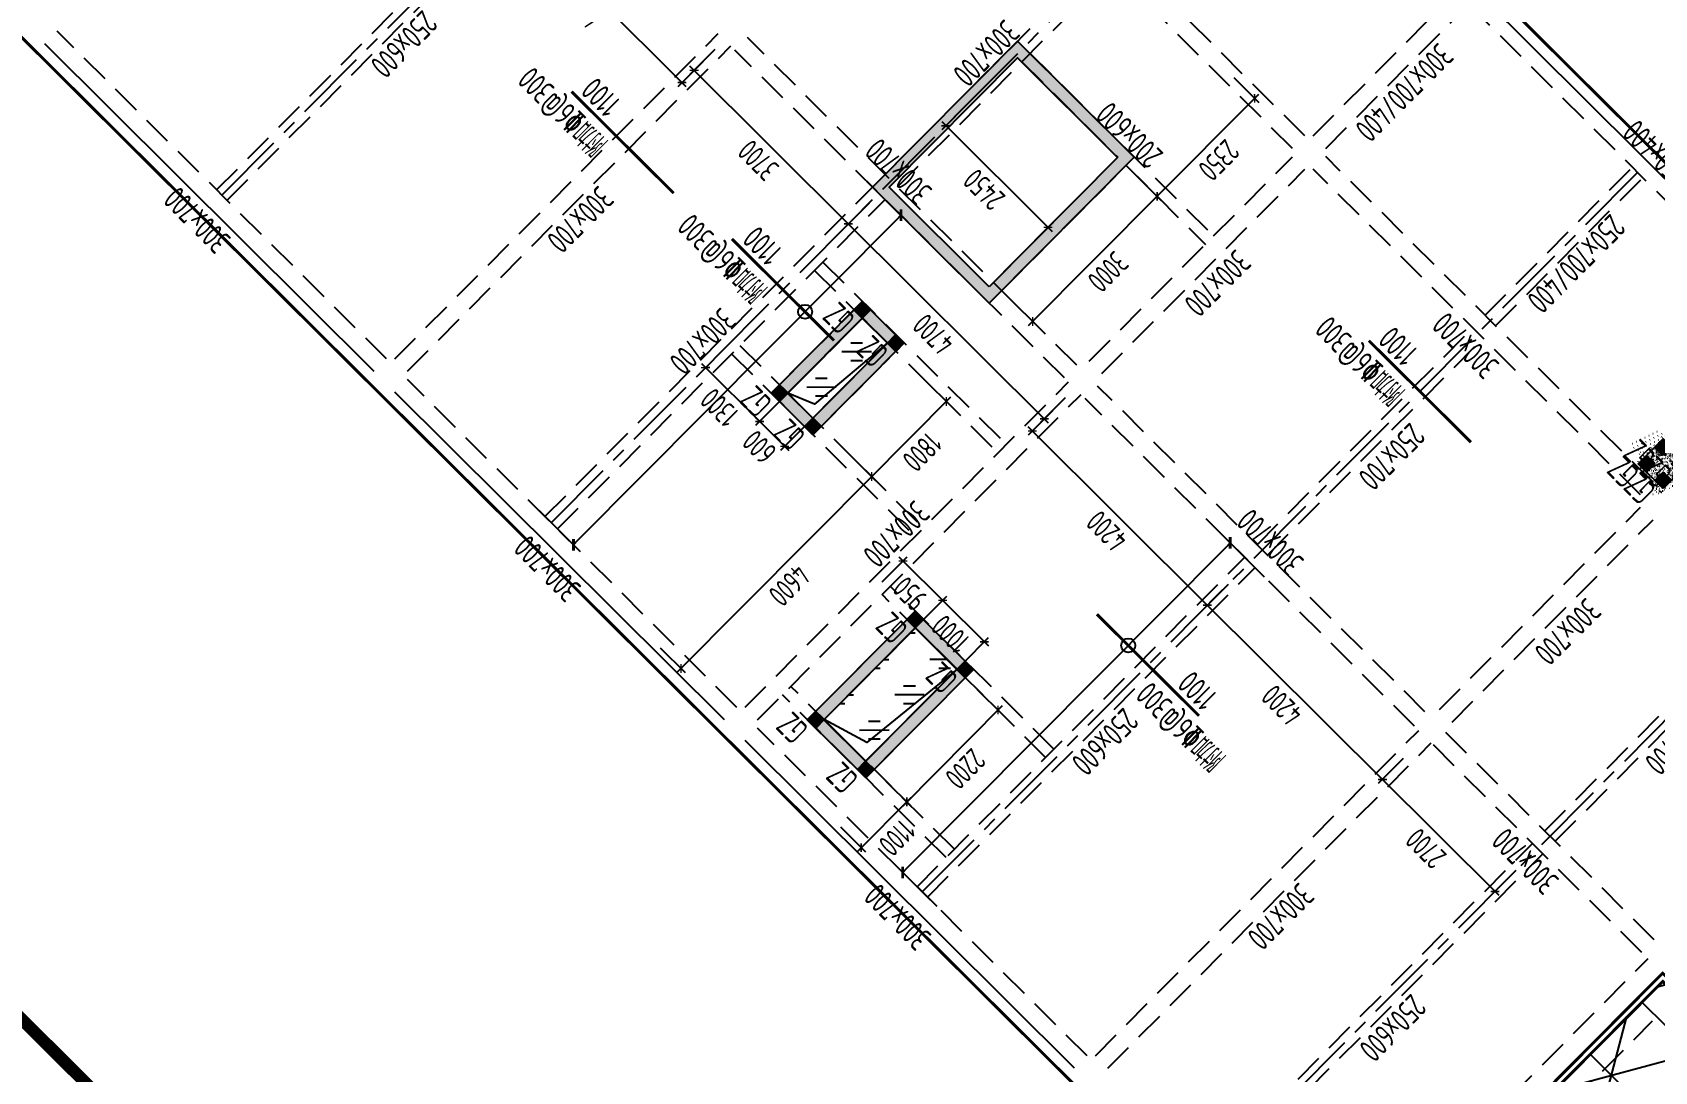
# Model space of a CAD drawing. Extents: x 517450926 to 520131079, y 3499134486 to 3500888201.
# Drawn here: x 518470698 to 518498283, y 3500296820 to 3500314484 of the extents above; entities that cross this region are included whole.
import ezdxf
from ezdxf.enums import TextEntityAlignment as Align

# ---------------------------------------------------------------- set-up
doc = ezdxf.new("R2010")
doc.units = 0
doc.header["$LTSCALE"] = 1000
doc.header["$MEASUREMENT"] = 0
doc.linetypes.add('CENTER', pattern=[2, 1.25, -0.25, 0.25, -0.25])
doc.linetypes.add('DASHED', pattern=[0.75, 0.5, -0.25])
doc.layers.get('0').update_dxf_attribs({"linetype": 'CONTINUOUS'})
doc.layers.get('Defpoints').update_dxf_attribs({"color": 2, "linetype": 'CONTINUOUS'})
for name, color, linetype in [('C-SHET-SHET', 144, 'CONTINUOUS'), ('S_AXIS', 8, 'CENTER'), ('S_AXIS_DIMS', 3, 'CONTINUOUS'), ('S_BEAM', 4, 'DASHED'), ('S_BEAM_SECD_TEXT_HORZ', 9, 'CONTINUOUS'), ('S_BEAM_TEXT_HORZ', 7, 'CONTINUOUS'), ('S_BEAM_TEXT_VERT', 41, 'CONTINUOUS'), ('S_COLU', 2, 'CONTINUOUS'), ('S_COLU_HACH', 15, 'CONTINUOUS'), ('S_COLU_TEXT', 7, 'CONTINUOUS'), ('S_DETL', 7, 'CONTINUOUS'), ('S_DETL_HACH', 254, 'CONTINUOUS'), ('S_FLOR_ENHN', 91, 'DASHED'), ('S_FLOR_TEXT', 51, 'CONTINUOUS'), ('S_HOLE', 201, 'CONTINUOUS'), ('S_PLAN_HACH', 254, 'CONTINUOUS'), ('S_PLAN_REIN', 1, 'CONTINUOUS')]:
    doc.layers.add(name, color=color, linetype=linetype)
doc.layers.add('内框', color=8, linetype='CONTINUOUS', plot=False)
doc.styles.get("Standard").update_dxf_attribs({"font": 'Tssdeng.shx', "bigfont": 'Tssdchn.shx'})
doc.styles.add('TH-STYLE3', font='tssdeng.shx', dxfattribs={"width": 0.7, "bigfont": 'tssdchn.shx'})
doc.styles.add('样式 1', font='Tssdeng.shx', dxfattribs={"width": 0.7, "bigfont": 'Tssdchn.shx'})
doc.styles.add('黑体', font='simhei.ttf')
doc.dimstyles.new('TSSD_100_100', dxfattribs={"dimtxt": 375, "dimasz": 100, "dimexe": 100, "dimexo": 0, "dimgap": 125, "dimtad": 1, "dimdec": 1, "dimdsep": 46, "dimtxsty": 'TH-STYLE3', "dimblk": 'ARCHTICK', "dimcen": -100, "dimdle": 100, "dimclrt": 7, "dimadec": 0, "dimazin": 0, "dimtfac": 1, "dimtdec": 1, "dimtix": 1, "dimtmove": 2, "dimatfit": 3, "dimldrblk": 'ARCHTICK', "dimfxl": 500, "dimfxlon": 1, "dimtolj": 1, "dimtzin": 0, "dimarcsym": 0})
doc.dimstyles.new('TSSD_100_100$0', dxfattribs={"dimtxt": 300, "dimasz": 100, "dimexe": 100, "dimexo": 250, "dimgap": 100, "dimtad": 1, "dimdec": 0, "dimzin": 0, "dimdsep": 46, "dimtxsty": 'TH-STYLE3', "dimblk": '_tsdbk', "dimcen": 0, "dimdle": 100, "dimclrt": 7, "dimadec": 1, "dimazin": 0, "dimtfac": 1, "dimtdec": 0, "dimtix": 1, "dimtmove": 2, "dimatfit": 3, "dimldrblk": '_tsdbk', "dimfxl": 1, "dimtolj": 1, "dimtzin": 0, "dimarcsym": 0})
pattern_1 = [(49.99999999999999, (-4138.909421205521, -3263.730762004852), (71.72601826007536, -6.275213498259504), [7.5, -82.5]), (355, (-4138.909421205521, -3263.730762004852), (-13.8751333613, 75.21921337000119), [6, -66]), (100.45144446, (-4132.93225312233, -3264.253695964813), (57.8508846727112, 68.94399909686294), [6.374019199999998, -70.11421119999997]), (46.18420000000002, (-4138.909421205521, -3243.730761528015), (106.7241330671573, -16.55192807930766), [11.25, -123.75]), (96.63563549, (-4130.015746593475, -3245.110092639923), (93.46619456742285, 97.41186007745506), [9.5610342, -105.171376]), (351.1841639899999, (-4138.909421205521, -3243.730761528015), (93.46619450547733, 97.41186002699904), [9, -99.0000001]), (20.99999999999998, (-4128.909420967102, -3248.730761528015), (59.69070521184618, -40.2618890665339), [7.5, -82.5]), (326.0000000000001, (-4128.909420967102, -3248.730761528015), (24.33153319215817, 72.5150045046853), [6, -66]), (71.45144473999999, (-4123.935195684433, -3252.085919380188), (84.02223767299711, 32.25311528063538), [6.374019000000001, -70.1142112]), (37.50000000000001, (-4138.909421205521, -3263.730762004852), (1.215985531729071, 33.28938538313115), [0, -65.19999999999999, 0, -67, 0, -66.25]), (7.499999999999987, (-4138.909421205521, -3263.730762004852), (26.30695374421486, 39.44117118823603), [0, -38.2, 0, -63.7, 0, -25.25]), (327.4999999999999, (-4161.209421157837, -3263.730761528015), (53.38224361724092, -2.255487173437977), [0, -25, 0, -78, 0, -103.5]), (317.5, (-4171.209421157837, -3263.730761528015), (58.31861693423862, 10.01049823323177), [0, -32.49999999999999, 0, -51.79999999999999, 0, -73.49999999999999])]

# ---------------------------------------------------------------- blocks, each defined once
blk = doc.blocks.new('THAPE_A1L2_inner')
at = {"layer": '内框', "const_width": 1.4}
blk.add_lwpolyline([(25, 584), (25, 10), (1251, 10), (1251, 584)], close=True, dxfattribs=at)
at = {"layer": '内框', "style": '黑体', "width": 0.7999999999999972}
blk.add_attdef('内框名称', (58.88620221386664, 599.2949663840001), '', height=8, dxfattribs=at)
blk = doc.blocks.new('SH_THAPE_A1L2')
at = {"const_width": 1.4}
blk.add_lwpolyline([(25, 584), (25, 10), (1251, 10), (1251, 584)], close=True, dxfattribs=at)
blk.add_attdef('作废标记', text='', height=400).set_placement((658, 330.5), align=Align.MIDDLE_CENTER)
blk = doc.blocks.new('_ArchTick')
at = {"color": 0, "const_width": 0.25}
blk.add_lwpolyline([(-0.5303300858904549, -0.5303300858895454), (0.5303300858904549, 0.5303300858895454)], dxfattribs=at)
blk = doc.blocks.new('*D191')
at = {"layer": 'Defpoints', "color": 0, "transparency": 16777216}
for p in [(518494379.7866919, 3500302512.991606), (518493656.3535163, 3500301785.57545), (518496294.2102697, 3500300609.050446)]:
    blk.add_point(p, dxfattribs=at)
at = {"layer": 'S_AXIS_DIMS', "color": 0, "lineweight": -2, "transparency": 16777216}
for p, q in [((518494008.9349771, 3500302140.098106), (518493585.837224, 3500301714.670919)), ((518495641.6816471, 3500299811.118019), (518493585.4489851, 3500301856.091743)), ((518495923.3585765, 3500300236.156967), (518495500.2608235, 3500299810.72978))]:
    blk.add_line(p, q, dxfattribs=at)
at = {"layer": 'S_AXIS_DIMS', "color": 0, "lineweight": -2, "transparency": 16777216, "xscale": 100, "yscale": 100, "zscale": 100}
for p, rotation in [((518493656.3535163, 3500301785.57545), 135.1572922653654), ((518495570.7771158, 3500299881.634312), 315.1572922653655)]:
    blk.add_blockref('_ArchTick', p, dxfattribs=dict(at, rotation=rotation))
at = {"layer": 'S_AXIS_DIMS', "color": 7, "transparency": 16777216, "insert": (518494393.2019031, 3500300612.028221), "char_height": 375, "attachment_point": 5, "rotation": 135.1572922653654, "style": 'TH-STYLE3'}
blk.add_mtext('\\A1;2700', dxfattribs=at)
blk = doc.blocks.new('*D192')
at = {"layer": 'Defpoints', "color": 0, "transparency": 16777216}
for p in [(518491401.7988582, 3500305474.673377), (518490678.3657, 3500304747.257239), (518494379.7866919, 3500302512.991606)]:
    blk.add_point(p, dxfattribs=at)
at = {"layer": 'S_AXIS_DIMS', "color": 0, "lineweight": -2, "transparency": 16777216}
for p, q in [((518491030.947161, 3500305101.779895), (518490607.8494079, 3500304676.352708)), ((518493727.2580464, 3500301715.059157), (518490607.4611688, 3500304817.773531)), ((518494008.9349761, 3500302140.098105), (518493585.8372231, 3500301714.670918))]:
    blk.add_line(p, q, dxfattribs=at)
at = {"layer": 'S_AXIS_DIMS', "color": 0, "lineweight": -2, "transparency": 16777216, "xscale": 100, "yscale": 100, "zscale": 100}
for p, rotation in [((518490678.3657, 3500304747.257239), 135.1572922653654), ((518493656.3535151, 3500301785.575449), 315.1572922653655)]:
    blk.add_blockref('_ArchTick', p, dxfattribs=dict(at, rotation=rotation))
at = {"layer": 'S_AXIS_DIMS', "color": 7, "transparency": 16777216, "insert": (518491946.9961946, 3500303044.839684), "char_height": 375, "attachment_point": 5, "rotation": 135.1572922653654, "style": 'TH-STYLE3'}
blk.add_mtext('\\A1;4200', dxfattribs=at)
blk = doc.blocks.new('*D193')
at = {"layer": 'Defpoints', "color": 0, "transparency": 16777216}
for p in [(518488423.8110785, 3500308436.3552), (518487700.3778877, 3500307708.939028), (518491401.7988582, 3500305474.673377)]:
    blk.add_point(p, dxfattribs=at)
at = {"layer": 'S_AXIS_DIMS', "color": 0, "lineweight": -2, "transparency": 16777216}
for p, q in [((518488052.9593484, 3500308063.461684), (518487629.8615954, 3500307638.034497)), ((518490749.2702324, 3500304676.740948), (518487629.4733565, 3500307779.45532)), ((518491030.9471619, 3500305101.779896), (518490607.8494089, 3500304676.352709))]:
    blk.add_line(p, q, dxfattribs=at)
at = {"layer": 'S_AXIS_DIMS', "color": 0, "lineweight": -2, "transparency": 16777216, "xscale": 100, "yscale": 100, "zscale": 100}
for p, rotation in [((518487700.3778877, 3500307708.939028), 135.1572922653654), ((518490678.3657012, 3500304747.25724), 315.1572922653655)]:
    blk.add_blockref('_ArchTick', p, dxfattribs=dict(at, rotation=rotation))
at = {"layer": 'S_AXIS_DIMS', "color": 7, "transparency": 16777216, "insert": (518488969.0083814, 3500306006.521474), "char_height": 375, "attachment_point": 5, "rotation": 135.1572922653654, "style": 'TH-STYLE3'}
blk.add_mtext('\\A1;4200', dxfattribs=at)
blk = doc.blocks.new('*D194')
at = {"layer": 'Defpoints', "color": 0, "transparency": 16777216}
for p in [(518485302.8429189, 3500311963.338534), (518484573.1314387, 3500311229.609509), (518488629.0816436, 3500308642.755915)]:
    blk.add_point(p, dxfattribs=at)
at = {"layer": 'S_AXIS_DIMS', "color": 0, "lineweight": -2, "transparency": 16777216}
for p, q in [((518484925.7128994, 3500311584.132164), (518484502.6151466, 3500311158.704977)), ((518487976.5529873, 3500307844.823455), (518484502.2269075, 3500311300.125801)), ((518488258.2299168, 3500308269.862403), (518487835.132164, 3500307844.435216))]:
    blk.add_line(p, q, dxfattribs=at)
at = {"layer": 'S_AXIS_DIMS', "color": 0, "lineweight": -2, "transparency": 16777216, "xscale": 100, "yscale": 100, "zscale": 100}
for p, rotation in [((518484573.1314387, 3500311229.609509), 135.1572922653654), ((518487905.6484561, 3500307915.339747), 315.1572922653655)]:
    blk.add_blockref('_ArchTick', p, dxfattribs=dict(at, rotation=rotation))
at = {"layer": 'S_AXIS_DIMS', "color": 7, "transparency": 16777216, "insert": (518486019.0265346, 3500309350.897968), "char_height": 375, "attachment_point": 5, "rotation": 135.1572922653654, "style": 'TH-STYLE3'}
blk.add_mtext('\\A1;4700', dxfattribs=at)
blk = doc.blocks.new('*D195')
at = {"layer": 'Defpoints', "color": 0, "transparency": 16777216}
for p in [(518482673.0960352, 3500314566.129418), (518481949.6628475, 3500313838.713251), (518485302.8429189, 3500311963.338534)]:
    blk.add_point(p, dxfattribs=at)
at = {"layer": 'S_AXIS_DIMS', "color": 0, "lineweight": -2, "transparency": 16777216}
for p, q in [((518482302.2443082, 3500314193.235907), (518481879.1465554, 3500313767.80872)), ((518484644.0359697, 3500311159.093216), (518481878.7583163, 3500313909.229543)), ((518484925.7128994, 3500311584.132164), (518484502.6151466, 3500311158.704977))]:
    blk.add_line(p, q, dxfattribs=at)
at = {"layer": 'S_AXIS_DIMS', "color": 0, "lineweight": -2, "transparency": 16777216, "xscale": 100, "yscale": 100, "zscale": 100}
for p, rotation in [((518481949.6628475, 3500313838.713251), 135.1572922653654), ((518484573.1314387, 3500311229.609509), 315.1572922653655)]:
    blk.add_blockref('_ArchTick', p, dxfattribs=dict(at, rotation=rotation))
at = {"layer": 'S_AXIS_DIMS', "color": 7, "transparency": 16777216, "insert": (518483041.0337303, 3500312312.58472), "char_height": 375, "attachment_point": 5, "rotation": 135.1572922653654, "style": 'TH-STYLE3'}
blk.add_mtext('\\A1;3700', dxfattribs=at)
blk = doc.blocks.new('*D196')
at = {"layer": 'Defpoints', "color": 0, "transparency": 16777216}
for p in [(518479489.8351326, 3500317321.412947), (518478766.4019718, 3500316593.996806), (518482467.8254702, 3500314359.728703)]:
    blk.add_point(p, dxfattribs=at)
at = {"layer": 'S_AXIS_DIMS', "color": 0, "lineweight": -2, "transparency": 16777216}
for p, q in [((518479118.9834325, 3500316948.519462), (518478695.8856797, 3500316523.092275)), ((518481815.296813, 3500313561.796243), (518478695.4974406, 3500316664.513098)), ((518482096.9737425, 3500313986.835191), (518481673.8759897, 3500313561.408004))]:
    blk.add_line(p, q, dxfattribs=at)
at = {"layer": 'S_AXIS_DIMS', "color": 0, "lineweight": -2, "transparency": 16777216, "xscale": 100, "yscale": 100, "zscale": 100}
for p, rotation in [((518478766.4019718, 3500316593.996806), 135.1572922653654), ((518481744.3922818, 3500313632.312535), 315.1572922653655)]:
    blk.add_blockref('_ArchTick', p, dxfattribs=dict(at, rotation=rotation))
at = {"layer": 'S_AXIS_DIMS', "color": 7, "transparency": 16777216, "insert": (518480035.0337138, 3500314891.578011), "char_height": 375, "attachment_point": 5, "rotation": 135.1572922653654, "style": 'TH-STYLE3'}
blk.add_mtext('\\A1;4200', dxfattribs=at)
blk = doc.blocks.new('*D313')
at = {"layer": 'Defpoints', "color": 0, "transparency": 16777216}
for p in [(518489297.3010945, 3500312221.79395), (518489824.116698, 3500311697.862935), (518487181.8120792, 3500310094.657703)]:
    blk.add_point(p, dxfattribs=at)
at = {"layer": 'S_AXIS_DIMS', "color": 0, "lineweight": -2, "transparency": 16777216}
for p, q in [((518489469.5940409, 3500312050.444395), (518489895.0212281, 3500311627.346642)), ((518487638.1113598, 3500309499.822186), (518489894.6329889, 3500311768.767466)), ((518487354.104996, 3500309923.308178), (518487779.5321832, 3500309500.210425))]:
    blk.add_line(p, q, dxfattribs=at)
at = {"layer": 'S_AXIS_DIMS', "color": 0, "lineweight": -2, "transparency": 16777216, "xscale": 100, "yscale": 100, "zscale": 100}
for p, rotation in [((518489824.1166968, 3500311697.862934), 45.15729226595141), ((518487708.6276519, 3500309570.726717), 225.1572922659514)]:
    blk.add_blockref('_ArchTick', p, dxfattribs=dict(at, rotation=rotation))
at = {"layer": 'S_AXIS_DIMS', "color": 7, "transparency": 16777216, "insert": (518488987.9488349, 3500310413.931413), "char_height": 375, "attachment_point": 5, "rotation": 225.1572922659514, "style": 'TH-STYLE3'}
blk.add_mtext('\\A1;3000', dxfattribs=at)
blk = doc.blocks.new('*D314')
at = {"layer": 'Defpoints', "color": 0, "transparency": 16777216}
for p in [(518490954.4336898, 3500313888.05016), (518491481.2492921, 3500313364.119146), (518489297.3010945, 3500312221.79395)]:
    blk.add_point(p, dxfattribs=at)
at = {"layer": 'S_AXIS_DIMS', "color": 0, "lineweight": -2, "transparency": 16777216}
for p, q in [((518491126.7266352, 3500313716.700607), (518491552.1538222, 3500313293.602854)), ((518489753.6004038, 3500311626.958405), (518491551.7655833, 3500313435.023678)), ((518489469.5940399, 3500312050.444396), (518489895.0212269, 3500311627.346643))]:
    blk.add_line(p, q, dxfattribs=at)
at = {"layer": 'S_AXIS_DIMS', "color": 0, "lineweight": -2, "transparency": 16777216, "xscale": 100, "yscale": 100, "zscale": 100}
for p, rotation in [((518491481.2492912, 3500313364.119146), 45.15729226595141), ((518489824.1166959, 3500311697.862936), 225.1572922659514)]:
    blk.add_blockref('_ArchTick', p, dxfattribs=dict(at, rotation=rotation))
at = {"layer": 'S_AXIS_DIMS', "color": 7, "transparency": 16777216, "insert": (518490874.2596538, 3500312310.627628), "char_height": 375, "attachment_point": 5, "rotation": 225.1572922659514, "style": 'TH-STYLE3'}
blk.add_mtext('\\A1;2350', dxfattribs=at)
blk = doc.blocks.new('*D329')
at = {"layer": 'Defpoints', "color": 0, "transparency": 16777216}
for p in [(518487171.5236185, 3500313842.306753), (518489155.4920323, 3500312362.826534), (518487968.820586, 3500311169.621673)]:
    blk.add_point(p, dxfattribs=at)
at = {"layer": 'S_AXIS_DIMS', "color": 0, "lineweight": -2, "transparency": 16777216}
for p, q in [((518486584.2423828, 3500313251.792144), (518486161.14463, 3500312826.364957)), ((518486160.7563908, 3500312967.785781), (518488039.7251172, 3500311099.105381)), ((518488321.4020467, 3500311524.144329), (518487898.3042939, 3500311098.717142))]:
    blk.add_line(p, q, dxfattribs=at)
at = {"layer": 'S_AXIS_DIMS', "color": 0, "lineweight": -2, "transparency": 16777216, "xscale": 100, "yscale": 100, "zscale": 100}
for p, rotation in [((518486231.6609221, 3500312897.269488), 135.1572922659514), ((518487968.820586, 3500311169.621673), 315.1572922659514)]:
    blk.add_blockref('_ArchTick', p, dxfattribs=dict(at, rotation=rotation))
at = {"layer": 'S_AXIS_DIMS', "color": 7, "transparency": 16777216, "insert": (518486879.877341, 3500311811.868921), "char_height": 375, "attachment_point": 5, "rotation": 135.1572922659514, "style": 'TH-STYLE3'}
blk.add_mtext('\\A1;2450', dxfattribs=at)
blk = doc.blocks.new('*D377')
at = {"layer": 'Defpoints', "color": 0, "transparency": 16777216}
for p in [(518485668.6510139, 3500308778.838282), (518484399.3573875, 3500307502.558006), (518484970.8792908, 3500306934.165482)]:
    blk.add_point(p, dxfattribs=at)
at = {"layer": 'S_AXIS_DIMS', "color": 0, "lineweight": -2, "transparency": 16777216}
for p, q in [((518485885.6494322, 3500308563.028041), (518486311.0766191, 3500308139.930288)), ((518486310.6883802, 3500308281.351111), (518484900.3629978, 3500306863.26095)), ((518484616.3566339, 3500307286.746943), (518485041.7838209, 3500306863.649189))]:
    blk.add_line(p, q, dxfattribs=at)
at = {"layer": 'S_AXIS_DIMS', "color": 0, "lineweight": -2, "transparency": 16777216, "xscale": 100, "yscale": 100, "zscale": 100}
for p, rotation in [((518486240.1720881, 3500308210.44658), 45.15729226595141), ((518484970.8792899, 3500306934.165482), 225.1572922659514)]:
    blk.add_blockref('_ArchTick', p, dxfattribs=dict(at, rotation=rotation))
at = {"layer": 'S_AXIS_DIMS', "color": 7, "transparency": 16777216, "insert": (518485827.1023493, 3500307351.942618), "char_height": 375, "attachment_point": 5, "rotation": 225.1572922659514, "style": 'TH-STYLE3'}
blk.add_mtext('\\A1;1800', dxfattribs=at)
blk = doc.blocks.new('*D378')
at = {"layer": 'Defpoints', "color": 0, "transparency": 16777216}
for p in [(518484399.3573875, 3500307502.558006), (518481155.6079829, 3500304240.949606), (518481727.1298869, 3500303672.55708)]:
    blk.add_point(p, dxfattribs=at)
at = {"layer": 'S_AXIS_DIMS', "color": 0, "lineweight": -2, "transparency": 16777216}
for p, q in [((518484616.3566346, 3500307286.746941), (518485041.7838216, 3500306863.649188)), ((518485041.3955829, 3500307005.070011), (518481656.6135936, 3500303601.652549)), ((518481372.6072297, 3500304025.138541), (518481798.0344167, 3500303602.040788))]:
    blk.add_line(p, q, dxfattribs=at)
at = {"layer": 'S_AXIS_DIMS', "color": 0, "lineweight": -2, "transparency": 16777216, "xscale": 100, "yscale": 100, "zscale": 100}
for p, rotation in [((518484970.8792906, 3500306934.16548), 45.15729226595141), ((518481727.1298857, 3500303672.55708), 225.1572922659514)]:
    blk.add_blockref('_ArchTick', p, dxfattribs=dict(at, rotation=rotation))
at = {"layer": 'S_AXIS_DIMS', "color": 7, "transparency": 16777216, "insert": (518483570.5812485, 3500305082.997868), "char_height": 375, "attachment_point": 5, "rotation": 225.1572922659514, "style": 'TH-STYLE3'}
blk.add_mtext('\\A1;4600', dxfattribs=at)
blk = doc.blocks.new('*D379')
at = {"layer": 'Defpoints', "color": 0, "transparency": 16777216}
for p in [(518482573.5768933, 3500309219.046825), (518483495.3118806, 3500308302.359006), (518483065.7926223, 3500307870.474959)]:
    blk.add_point(p, dxfattribs=at)
at = {"layer": 'S_AXIS_DIMS', "color": 0, "lineweight": -2, "transparency": 16777216}
for p, q in [((518482496.6391919, 3500309141.685531), (518482073.5414391, 3500308716.258344)), ((518482073.1531999, 3500308857.679167), (518483136.6971536, 3500307799.958667)), ((518483418.374083, 3500308224.997615), (518482995.2763302, 3500307799.570428))]:
    blk.add_line(p, q, dxfattribs=at)
at = {"layer": 'S_AXIS_DIMS', "color": 0, "lineweight": -2, "transparency": 16777216, "xscale": 100, "yscale": 100, "zscale": 100}
for p, rotation in [((518482144.0577312, 3500308787.162875), 135.1572922659514), ((518483065.7926223, 3500307870.474959), 315.1572922659514)]:
    blk.add_blockref('_ArchTick', p, dxfattribs=dict(at, rotation=rotation))
at = {"layer": 'S_AXIS_DIMS', "color": 7, "transparency": 16777216, "insert": (518482384.561764, 3500308107.242257), "char_height": 375, "attachment_point": 5, "rotation": 135.1572922659514, "style": 'TH-STYLE3'}
blk.add_mtext('\\A1;1300', dxfattribs=at)
blk = doc.blocks.new('*D380')
at = {"layer": 'Defpoints', "color": 0, "transparency": 16777216}
for p in [(518483495.312124, 3500308302.358332), (518483920.7622678, 3500307879.238177), (518483491.2430122, 3500307447.354133)]:
    blk.add_point(p, dxfattribs=at)
at = {"layer": 'S_AXIS_DIMS', "color": 0, "lineweight": -2, "transparency": 16777216}
for p, q in [((518483418.3745439, 3500308224.997159), (518482995.2767911, 3500307799.569972)), ((518483065.7930832, 3500307870.474503), (518482994.888552, 3500307940.990795)), ((518483065.7930832, 3500307870.474503), (518483491.2430122, 3500307447.354133)), ((518483843.8244729, 3500307801.876789), (518483420.7267201, 3500307376.449601)), ((518483491.2430122, 3500307447.354133), (518483562.1475434, 3500307376.837841))]:
    blk.add_line(p, q, dxfattribs=at)
at = {"layer": 'S_AXIS_DIMS', "color": 0, "lineweight": -2, "transparency": 16777216, "xscale": 100, "yscale": 100, "zscale": 100}
for p, rotation in [((518483065.7930832, 3500307870.474503), 315.1572922659514), ((518483491.2430122, 3500307447.354133), 135.1572922659514)]:
    blk.add_blockref('_ArchTick', p, dxfattribs=dict(at, rotation=rotation))
at = {"layer": 'S_AXIS_DIMS', "color": 7, "transparency": 16777216, "insert": (518483058.154635, 3500307437.337658), "char_height": 375, "attachment_point": 5, "rotation": 135.1572922659514, "style": 'TH-STYLE3'}
blk.add_mtext('\\A1;600', dxfattribs=at)
blk = doc.blocks.new('*D381')
at = {"layer": 'Defpoints', "color": 0, "transparency": 16777216}
for p in [(518485039.024157, 3500305032.942722), (518486177.0240834, 3500304830.001688), (518485853.6497912, 3500304504.847006)]:
    blk.add_point(p, dxfattribs=at)
at = {"layer": 'S_AXIS_DIMS', "color": 0, "lineweight": -2, "transparency": 16777216}
for p, q in [((518485150.8495731, 3500305145.383811), (518485573.9473259, 3500305570.810998)), ((518485432.5265026, 3500305570.422759), (518486247.9286144, 3500304759.485396)), ((518485853.6497912, 3500304504.847006), (518486247.5403755, 3500304900.906219))]:
    blk.add_line(p, q, dxfattribs=at)
at = {"layer": 'S_AXIS_DIMS', "color": 0, "lineweight": -2, "transparency": 16777216, "xscale": 100, "yscale": 100, "zscale": 100}
for p, rotation in [((518485503.4310338, 3500305499.906467), 135.1572922659514), ((518486177.0240834, 3500304830.001688), 315.1572922659514)]:
    blk.add_blockref('_ArchTick', p, dxfattribs=dict(at, rotation=rotation))
at = {"layer": 'S_AXIS_DIMS', "color": 7, "transparency": 16777216, "insert": (518485619.8641455, 3500304943.377418), "char_height": 375, "attachment_point": 5, "rotation": 135.1572922659514, "style": 'TH-STYLE3'}
blk.add_mtext('\\A1;950', dxfattribs=at)
blk = doc.blocks.new('*D382')
at = {"layer": 'Defpoints', "color": 0, "transparency": 16777216}
for p in [(518485712.6172066, 3500304363.037942), (518486886.0693922, 3500304124.838762), (518486421.6625204, 3500303657.875022)]:
    blk.add_point(p, dxfattribs=at)
at = {"layer": 'S_AXIS_DIMS', "color": 0, "lineweight": -2, "transparency": 16777216}
for p, q in [((518485824.4426193, 3500304475.479028), (518486247.5403724, 3500304900.906215)), ((518486106.119549, 3500304900.517976), (518486956.9739234, 3500304054.32247)), ((518486533.4879315, 3500303770.316107), (518486956.5856845, 3500304195.743294))]:
    blk.add_line(p, q, dxfattribs=at)
at = {"layer": 'S_AXIS_DIMS', "color": 0, "lineweight": -2, "transparency": 16777216, "xscale": 100, "yscale": 100, "zscale": 100}
for p, rotation in [((518486177.02408, 3500304830.001684), 135.1572922659514), ((518486886.0693922, 3500304124.838762), 315.1572922659514)]:
    blk.add_blockref('_ArchTick', p, dxfattribs=dict(at, rotation=rotation))
at = {"layer": 'S_AXIS_DIMS', "color": 7, "transparency": 16777216, "insert": (518486311.1833234, 3500304255.843563), "char_height": 375, "attachment_point": 5, "rotation": 135.1572922659514, "style": 'TH-STYLE3'}
blk.add_mtext('\\A1;1000', dxfattribs=at)
blk = doc.blocks.new('*D383')
at = {"layer": 'Defpoints', "color": 0, "transparency": 16777216}
for p in [(518486563.4715774, 3500303516.842432), (518485012.1131516, 3500301956.942749), (518485567.3363717, 3500301404.759664)]:
    blk.add_point(p, dxfattribs=at)
at = {"layer": 'S_AXIS_DIMS', "color": 0, "lineweight": -2, "transparency": 16777216}
for p, q in [((518486764.1721396, 3500303317.240808), (518487189.5993268, 3500302894.143055)), ((518487189.2110879, 3500303035.563879), (518485496.8200784, 3500301333.855132)), ((518485212.8137145, 3500301757.341125), (518485638.2409017, 3500301334.243371))]:
    blk.add_line(p, q, dxfattribs=at)
at = {"layer": 'S_AXIS_DIMS', "color": 0, "lineweight": -2, "transparency": 16777216, "xscale": 100, "yscale": 100, "zscale": 100}
for p, rotation in [((518487118.6947956, 3500302964.659348), 45.15729226595141), ((518485567.3363705, 3500301404.759664), 225.1572922659514)]:
    blk.add_blockref('_ArchTick', p, dxfattribs=dict(at, rotation=rotation))
at = {"layer": 'S_AXIS_DIMS', "color": 7, "transparency": 16777216, "insert": (518486564.5922434, 3500301964.346092), "char_height": 375, "attachment_point": 5, "rotation": 225.1572922659514, "style": 'TH-STYLE3'}
blk.add_mtext('\\A1;2200', dxfattribs=at)
blk = doc.blocks.new('*D384')
at = {"layer": 'Defpoints', "color": 0, "transparency": 16777216}
for p in [(518485012.1131516, 3500301956.942749), (518484236.4338686, 3500301176.992838), (518484791.6570897, 3500300624.809751)]:
    blk.add_point(p, dxfattribs=at)
at = {"layer": 'S_AXIS_DIMS', "color": 0, "lineweight": -2, "transparency": 16777216}
for p, q in [((518485212.8137152, 3500301757.341124), (518485638.2409022, 3500301334.243371)), ((518485637.852663, 3500301475.664194), (518484721.1407964, 3500300553.90522)), ((518484437.134433, 3500300977.391212), (518484862.56162, 3500300554.293459))]:
    blk.add_line(p, q, dxfattribs=at)
at = {"layer": 'S_AXIS_DIMS', "color": 0, "lineweight": -2, "transparency": 16777216, "xscale": 100, "yscale": 100, "zscale": 100}
for p, rotation in [((518485567.3363709, 3500301404.759663), 45.15729226595141), ((518484791.6570888, 3500300624.809752), 225.1572922659514)]:
    blk.add_blockref('_ArchTick', p, dxfattribs=dict(at, rotation=rotation))
at = {"layer": 'S_AXIS_DIMS', "color": 7, "transparency": 16777216, "insert": (518485401.0733902, 3500300794.421294), "char_height": 375, "attachment_point": 5, "rotation": 225.1572922659514, "style": 'TH-STYLE3'}
blk.add_mtext('\\A1;1100', dxfattribs=at)
blk = doc.blocks.new('_tsdbk')
blk.add_line((-1, 0), (0, 0))
at = {"const_width": 0.5}
blk.add_lwpolyline([(-0.7000000000000001, -0.7000000000000001), (0.7000000000000001, 0.7000000000000001)], dxfattribs=at)
blk = doc.blocks.new('*D391')
at = {"layer": 'Defpoints', "color": 0, "transparency": 16777216}
for p in [(518484706.3523023, 3500312133.458904), (518485468.3198071, 3500311375.663737), (518479135.565953, 3500306532.000417)]:
    blk.add_point(p, dxfattribs=at)
at = {"layer": 'S_FLOR_TEXT', "color": 0, "lineweight": -2, "transparency": 16777216}
for p, q in [((518484883.6136501, 3500311957.168194), (518485539.2243462, 3500311305.147453)), ((518479968.0497422, 3500305845.109788), (518485397.8035228, 3500311304.759198)), ((518479312.8273008, 3500306355.709707), (518479968.4379971, 3500305703.688965))]:
    blk.add_line(p, q, dxfattribs=at)
at = {"layer": 'S_FLOR_TEXT', "color": 0, "lineweight": -2, "transparency": 16777216, "xscale": 100, "yscale": 100, "zscale": 100}
for p, rotation in [((518485468.3198071, 3500311375.663737), 45.15729870819814), ((518479897.533458, 3500305774.205249), 225.1572987081981)]:
    blk.add_blockref('_tsdbk', p, dxfattribs=dict(at, rotation=rotation))
blk = doc.blocks.new('*D393')
at = {"layer": 'Defpoints', "color": 0, "transparency": 16777216}
for p in [(518491067.6832778, 3500305806.959673), (518491829.6506786, 3500305049.164268), (518486258.8630693, 3500299447.707034)]:
    blk.add_point(p, dxfattribs=at)
at = {"layer": 'S_FLOR_TEXT', "color": 0, "lineweight": -2, "transparency": 16777216}
for p, q in [((518485567.4119687, 3500300276.406963), (518490997.1669776, 3500305736.05515)), ((518491652.3893707, 3500305225.455018), (518490996.7787545, 3500305877.475973)), ((518486081.6017613, 3500299623.997785), (518485425.9911451, 3500300276.01874))]:
    blk.add_line(p, q, dxfattribs=at)
at = {"layer": 'S_FLOR_TEXT', "color": 0, "lineweight": -2, "transparency": 16777216, "xscale": 100, "yscale": 100, "zscale": 100}
for p, rotation in [((518491067.6832778, 3500305806.959673), 45.15728581109135), ((518485496.8956685, 3500300205.502439), 225.1572858110914)]:
    blk.add_blockref('_tsdbk', p, dxfattribs=dict(at, rotation=rotation))
blk = doc.blocks.new('A$C04C438BD')
at = {"layer": 'S_COLU_HACH'}
blk.add_hatch(color=256, dxfattribs=at).paths.add_polyline_path([(0, 200), (200, 200), (200, 0), (0, 0)])
at = {"layer": 'S_COLU'}
blk.add_lwpolyline([(0, 200), (200, 200), (200, 0), (0, 0)], close=True, dxfattribs=at)
at = {"layer": 'S_COLU_TEXT', "style": 'TH-STYLE3', "width": 0.65}
blk.add_text('GZ', height=420, dxfattribs=at).set_placement((70, 270))
blk = doc.blocks.new('A$C764F1892')
at = {"layer": 'S_DETL_HACH'}
h = blk.add_hatch(dxfattribs=at)
h.set_pattern_fill('AR-CONC', color=256, scale=10)
h.set_pattern_definition(pattern_1)
h.paths.add_polyline_path([(74850.49998688698, 53254.12088823318), (74850.49998688698, 55854.12088871002), (73450.4999871254, 55854.1208896637), (73450.49998736382, 53254.12088823318)])
h.paths.add_polyline_path([(74650.49998688698, 53454.12088823318), (73650.49998760223, 53454.12088871002), (73650.49998688698, 55654.12088918686), (74650.49998641014, 55654.12088918686)], flags=16)
h = blk.add_hatch(dxfattribs=at)
h.set_pattern_fill('AR-CONC', color=256, scale=10)
h.set_pattern_definition(pattern_1)
h.paths.add_polyline_path([(79201.93270683289, 50154.12103176117), (79201.93270659447, 52354.12103223801), (78200.49998450279, 52354.12103128433), (78200.49998521805, 50154.12103176117)])
h.paths.add_polyline_path([(79001.93270683289, 50354.12103176117), (78400.49998474121, 50354.12103176117), (78400.49998450279, 52154.12103128433), (79001.93270730972, 52154.12103128433)], flags=16)
h = blk.add_hatch(dxfattribs=at)
h.set_pattern_fill('AR-CONC', color=256, scale=10)
h.set_pattern_definition(pattern_1)
h.paths.add_polyline_path([(80450.49998450279, 45154.12103319168), (80450.49998426437, 48654.12103366852), (77650.49998474121, 48654.12103414536), (77650.49998497963, 45154.12103319168)])
h.paths.add_polyline_path([(80250.49998450279, 45354.12103319168), (77850.49998474121, 45354.12103366852), (77850.49998521805, 48454.12103414536), (80250.49998521805, 48454.12103319168)], flags=16)
h = blk.add_hatch(dxfattribs=at)
h.set_pattern_fill('AR-CONC', color=256, scale=10)
h.set_pattern_definition(pattern_1)
h.paths.add_polyline_path([(67900.49998879433, 42204.12100934982), (67900.49998807907, 42804.12100934982), (67300.49998736382, 42804.12100934982), (67300.49998760223, 42204.12100982666)])
h.paths.add_polyline_path([(67700.49998879433, 42404.12100934982), (67500.49998760223, 42404.12100982666), (67500.49998736382, 42604.12100934982), (67700.49998879433, 42604.12100934982)], flags=16)
at = {"layer": 'S_DETL'}
for points in [[(73450.4999871254, 55854.1208896637), (74850.49998688698, 55854.12088871002), (74850.49998688698, 53254.12088823318), (73450.49998736382, 53254.12088823318)], [(73650.49998688698, 55654.12088918686), (74650.49998641014, 55654.12088918686), (74650.49998688698, 53454.12088823318), (73650.49998760223, 53454.12088871002)], [(78200.49998450279, 52354.12103128433), (79201.93270659447, 52354.12103223801), (79201.93270683289, 50154.12103176117), (78200.49998521805, 50154.12103176117)], [(78400.49998450279, 52154.12103128433), (79001.93270730972, 52154.12103128433), (79001.93270683289, 50354.12103176117), (78400.49998474121, 50354.12103176117)], [(77650.49998474121, 48654.12103414536), (80450.49998426437, 48654.12103366852), (80450.49998450279, 45154.12103319168), (77650.49998497963, 45154.12103319168)], [(77850.49998521805, 48454.12103414536), (80250.49998521805, 48454.12103319168), (80250.49998450279, 45354.12103319168), (77850.49998474121, 45354.12103366852)], [(67300.49998736382, 42804.12100934982), (67900.49998807907, 42804.12100934982), (67900.49998879433, 42204.12100934982), (67300.49998760223, 42204.12100982666)]]:
    blk.add_lwpolyline(points, close=True, dxfattribs=at)
at = {"layer": 'S_COLU'}
for p in [(73450.4999871254, 55654.12088918686), (74650.49999809265, 55653.44274330139), (73450.49998736382, 53254.12088823318), (74650.49999833107, 53253.44274282455), (78200.49998402596, 52154.12103128433), (79001.93271803856, 52153.44288635254), (78200.49998450279, 50154.12103128433), (79001.93271827698, 50153.44288682938), (67300.49998736382, 42604.12100934982), (67700.49999952316, 42603.44286394119), (67300.49998760223, 42204.79915475845), (67700.49999976158, 42204.12100934982)]:
    blk.add_blockref('A$C04C438BD', p, dxfattribs=at)

msp = doc.modelspace()

# ---------------------------------------------------------------- hatches: boundary and pattern name
at = {"layer": 'S_PLAN_HACH', "transparency": 33554559}
h = msp.add_hatch(dxfattribs=at)
h.set_pattern_fill('GOST_GLASS', color=256, scale=100)
h.set_pattern_definition([(180.1572922659514, (518559742.1446216, 3500171257.472262), (-601.6448977409144, 598.3505803643253), [500, -700]), (180.1572922659514, (518559591.7334215, 3500171407.059883), (-601.6448977409144, 598.3505803643253), [200, -1000]), (180.1572922659514, (518559592.5570007, 3500171107.061062), (-601.6448977409144, 598.3505803643253), [200, -1000])])
h.paths.add_polyline_path([(518483970.4086136, 3500307929.158981), (518483544.9585012, 3500308352.279168), (518484814.2510705, 3500309628.560221), (518485239.7011829, 3500309205.440034)])
h = msp.add_hatch(dxfattribs=at)
h.set_pattern_fill('GOST_GLASS', color=256, scale=100)
h.set_pattern_definition([(180.1572922659514, (518560641.0474333, 3500165427.275842), (-601.6448977409144, 598.3505803643253), [500, -700]), (180.1572922659514, (518560490.6362332, 3500165576.863463), (-601.6448977409144, 598.3505803643253), [200, -1000]), (180.1572922659514, (518560491.4598124, 3500165276.864642), (-601.6448977409144, 598.3505803643253), [200, -1000])])
h.paths.add_polyline_path([(518484870.3040891, 3500302097.975334), (518484161.2587765, 3500302803.138254), (518485712.617204, 3500304363.03794), (518486421.6625165, 3500303657.87502)])
h = msp.add_hatch(dxfattribs=at)
h.set_pattern_fill('NET3', color=256, scale=10000)
h.set_pattern_definition([(135.1572922659513, (518275663.3812712, 3500508607.999964), (-881.4536518802511, -886.3066397060157), []), (195.1572922659514, (518275663.3812712, 3500508607.999964), (326.8372395881056, -1206.51457463987), []), (255.1572922659514, (518275663.3812712, 3500508607.999964), (1208.290891468357, -320.2079349338547), [])])
h.paths.add_polyline_path([(518516112.6146809, 3500265103.274226), (518490587.0503843, 3500290489.072839), (518498414.3589899, 3500298359.475978), (518523939.9232866, 3500272973.677364)], flags=17)

# ---------------------------------------------------------------- linework, layer by layer
at = {"layer": 'S_AXIS'}
for p, q in [((518473919.0481562, 3500311719.955076), (518486083.1084579, 3500323950.98661)), ((518479520.5057986, 3500306149.168313), (518491860.8595045, 3500318557.458517)), ((518485831.0094105, 3500299873.217935), (518497995.0722079, 3500312104.247029)), ((518490723.4220535, 3500295007.593813), (518502887.4823638, 3500307238.625352))]:
    msp.add_line(p, q, dxfattribs=at)
at = {"layer": 'S_BEAM', "linetype": 'Continuous'}
for p, q in [((518453324.2444727, 3500356883.065629), (518506821.7132415, 3500303678.523201)), ((518476508.228254, 3500308721.847946), (518470906.770294, 3500314292.63503)), ((518482464.2088767, 3500302798.479402), (518476862.7509179, 3500308369.266485)), ((518488420.1895103, 3500296875.110838), (518482818.731532, 3500302445.897941)), ((518492921.0742009, 3500292963.009505), (518498421.3449848, 3500298493.562937)), ((518493450.3337767, 3500293353.37183), (518497998.635464, 3500297926.714919))]:
    msp.add_line(p, q, dxfattribs=at)
at = {"layer": 'S_BEAM'}
for p, q in [((518492336.4947161, 3500312725.108713), (518486735.0317376, 3500318295.900776)), ((518492124.9458397, 3500312512.39512), (518486523.4828608, 3500318083.187182)), ((518473830.4174919, 3500311808.100442), (518479401.2044743, 3500317409.558306)), ((518474007.6788201, 3500311631.809711), (518479578.4658024, 3500317233.267575)), ((518485196.4847478, 3500312069.11434), (518488863.3327003, 3500315756.149235)), ((518485409.1983341, 3500311857.565456), (518489076.0462872, 3500315544.600351)), ((518492477.9136652, 3500312725.495067), (518494910.7275979, 3500315171.703256)), ((518492690.6272587, 3500312513.94619), (518495123.4411916, 3500314960.154379)), ((518495123.4411915, 3500314960.154378), (518500866.7032212, 3500309248.339683)), ((518476719.7771305, 3500308934.561539), (518471118.3191707, 3500314505.348624)), ((518476861.1979763, 3500308934.949763), (518482361.4686905, 3500314465.503124)), ((518477073.9115695, 3500308723.400886), (518482574.1822841, 3500314253.954248)), ((518488458.098594, 3500308825.359492), (518482856.6356438, 3500314396.151538)), ((518488246.5497175, 3500308612.645898), (518482645.0867674, 3500314183.437944)), ((518487524.6881728, 3500313984.701611), (518489155.4920613, 3500312362.826562)), ((518487665.7207862, 3500314126.510645), (518490785.5225837, 3500311023.790122)), ((518487040.003004, 3500310235.690275), (518489155.4920617, 3500312362.826562)), ((518488670.0309235, 3500308896.657391), (518492125.3323561, 3500312370.972564)), ((518498257.0180804, 3500306837.003286), (518492691.0173719, 3500312372.527253)), ((518487181.8120663, 3500310094.657691), (518489297.3010948, 3500312221.793949)), ((518488882.7442129, 3500308685.108209), (518492338.0456455, 3500312159.423382)), ((518489297.3010949, 3500312221.793949), (518490644.4897956, 3500310881.981263)), ((518498045.4692034, 3500306624.289692), (518492479.4684952, 3500312159.813659)), ((518495403.1126853, 3500309675.282069), (518497906.4415606, 3500312192.392413)), ((518479414.1477378, 3500306254.944047), (518484984.9358594, 3500311856.400734)), ((518495580.3740141, 3500309498.991338), (518498083.7028528, 3500312016.101646)), ((518479626.8612884, 3500306043.395128), (518485197.6494454, 3500311644.851851)), ((518483998.8724321, 3500310439.475273), (518487118.6747357, 3500307336.751956)), ((518484139.9050462, 3500310581.284307), (518487259.70732, 3500307478.561018)), ((518483403.1491653, 3500308493.312397), (518484672.4427919, 3500309769.592673)), ((518483544.9582256, 3500308352.279811), (518484814.2518522, 3500309628.560087)), ((518491524.7158107, 3500305775.53362), (518495191.5637658, 3500309462.568517)), ((518491701.9771388, 3500305599.242888), (518495368.8250943, 3500309286.277787)), ((518482588.5467544, 3500309021.385404), (518485708.3493522, 3500305918.661794)), ((518482729.5793684, 3500309163.194438), (518485849.3819365, 3500306060.470857)), ((518483970.4086137, 3500307929.158982), (518485239.7022403, 3500309205.439259)), ((518484112.2180448, 3500307788.125114), (518485381.5116714, 3500309064.40539)), ((518482675.7577532, 3500303011.192995), (518477074.2997949, 3500308581.980079)), ((518482817.1785164, 3500303011.581302), (518488317.4543762, 3500308542.129733)), ((518494378.6219539, 3500302937.254056), (518488812.6212495, 3500308472.778031)), ((518483029.8971531, 3500302800.027409), (518488530.1677815, 3500308330.580667)), ((518494202.5253422, 3500302689.282317), (518488601.072373, 3500308260.064437)), ((518494626.0113555, 3500302973.288701), (518498046.0515632, 3500306412.158463)), ((518494838.7249479, 3500302761.739823), (518498258.7651556, 3500306200.609585)), ((518485742.3787643, 3500299961.363318), (518491313.1668761, 3500305562.820053)), ((518485919.6400923, 3500299785.072587), (518491490.4282045, 3500305386.529322)), ((518487928.3842697, 3500302159.403346), (518485145.3859223, 3500304927.163342)), ((518488069.4168542, 3500302301.212409), (518485286.4185067, 3500305068.972405)), ((518496417.1272647, 3500300909.910651), (518500083.9744766, 3500304596.946292)), ((518484019.4497148, 3500302944.17084), (518485570.808141, 3500304504.070524)), ((518484161.2587768, 3500302803.138256), (518485712.617203, 3500304363.03794)), ((518496594.3885924, 3500300733.619921), (518500261.2358047, 3500304420.655561)), ((518484870.3040898, 3500302097.975334), (518486421.6625159, 3500303657.875018)), ((518485012.1131518, 3500301956.942749), (518486563.4715779, 3500303516.842433)), ((518486235.9932574, 3500300457.694597), (518483452.9949099, 3500303225.454594)), ((518486377.0258419, 3500300599.50366), (518483594.0274944, 3500303367.263657)), ((518488631.738387, 3500297087.824431), (518483030.2804087, 3500302658.611534)), ((518488773.1591207, 3500297088.212588), (518494273.4299114, 3500302618.766027)), ((518488985.8727143, 3500296876.663712), (518494486.143505, 3500302407.217151)), ((518498278.3736836, 3500299058.855482), (518494733.1446093, 3500302584.672596)), ((518498066.824807, 3500298846.141889), (518494521.5957327, 3500302371.959002)), ((518490634.7913895, 3500295095.739178), (518496205.5783706, 3500300697.19704)), ((518490812.0527175, 3500294919.448448), (518496382.8396978, 3500300520.90631)), ((518492672.9083419, 3500293209.816528), (518498173.1791259, 3500298740.36996)), ((518493698.4996353, 3500293106.564806), (518498246.8013226, 3500297679.907896))]:
    msp.add_line(p, q, dxfattribs=at)
at = {"layer": 'S_FLOR_ENHN', "linetype": 'ByBlock', "const_width": 50}
msp.add_lwpolyline([(518492497.9764431, 3500292537.58231), (518460910.0078029, 3500323952.590466), (518466833.3945519, 3500329908.552974), (518445632.9214733, 3500350992.942387), (518452543.5181605, 3500357941.586497), (518506962.7458335, 3500303820.332272), (518500052.1492018, 3500296871.68821), (518498421.3499807, 3500298493.55797)], close=True, dxfattribs=at)
at = {"layer": 'S_FLOR_TEXT', "linetype": 'CENTER', "const_width": 50}
msp.add_lwpolyline([(518516120.0560037, 3500265095.873987), (518490594.4247924, 3500290481.739149), (518498421.7332171, 3500298352.142106), (518523947.3644284, 3500272966.276943)], close=True, dxfattribs=at)
at = {"layer": 'S_FLOR_TEXT'}
for centre in [(518483837.0446043, 3500309735.405138), (518489333.3294579, 3500304063.056912)]:
    msp.add_circle(centre, 119.9999551789678, dxfattribs=at)
at = {"layer": 'S_HOLE'}
for points in [[(518485239.7008119, 3500309205.439661), (518483998.8679108, 3500308162.489765), (518483544.9585012, 3500308352.279168)], [(518486421.6625126, 3500303657.875016), (518484889.9621614, 3500302411.006981), (518484161.2587759, 3500302803.138255)]]:
    msp.add_lwpolyline(points, dxfattribs=at)
at = {"layer": 'S_PLAN_HACH', "transparency": 33554559}
for points in [[(518483970.4086136, 3500307929.158981), (518483544.9585012, 3500308352.279168), (518484814.2510705, 3500309628.560221), (518485239.7011829, 3500309205.440034)], [(518484870.3040891, 3500302097.975334), (518484161.2587765, 3500302803.138254), (518485712.617204, 3500304363.03794), (518486421.6625165, 3500303657.87502)]]:
    msp.add_lwpolyline(points, close=True, dxfattribs=at)
at = {"layer": 'S_PLAN_REIN', "const_width": 50}
for points in [[(518479864.8903425, 3500313479.65101), (518481602.0525162, 3500311752.000698)], [(518482591.4362172, 3500310974.19277), (518484328.5983909, 3500309246.542459)], [(518493424.1376652, 3500309245.33632), (518495161.2998389, 3500307517.686009)], [(518488798.8620759, 3500304594.597398), (518490536.0242496, 3500302866.947087)]]:
    msp.add_lwpolyline(points, dxfattribs=at)

# ---------------------------------------------------------------- block references
at = {"layer": 'C-SHET-SHET', "xscale": 150, "yscale": 150, "zscale": 150, "rotation": 135.1572922948761}
msp.add_blockref('SH_THAPE_A1L2', (518609792.2772212, 3500282741.22791), dxfattribs=at)
at = {"layer": 'S_DETL', "rotation": 135.1572922454761}
msp.add_blockref('A$C764F1892', (518576333.8077895, 3500289621.09769), dxfattribs=at)
at = {"layer": '内框', "xscale": 149.9999999999999, "yscale": 149.9999999999999, "zscale": 149.9999999999999, "rotation": 135.1572922948763}
msp.add_blockref('THAPE_A1L2_inner', (518609792.2772154, 3500282741.227907), dxfattribs=at)

# ---------------------------------------------------------------- texts
at = {"layer": 'S_BEAM_SECD_TEXT_HORZ', "linetype": 'Continuous', "width": 0.7}
for s, rotation, style, p in [('250x600', 225.1572978134186, '样式 1', (518476875.7999918, 3500314420.775644)), ('300x700', 225.1572978134186, '样式 1', (518486777.3333547, 3500314269.596536)), ('200x600', 135.1572881541092, 'TH-STYLE3', (518489492.6131451, 3500312878.386232)), ('250x400', 135.1572881541092, 'TH-STYLE3', (518498456.6582803, 3500312568.374382)), ('250x700/400', 225.1572978134186, '样式 1', (518496812.0407426, 3500310690.007455)), ('300x700', 225.1572978134186, '样式 1', (518481953.7616026, 3500309370.618548)), ('250x700', 225.1572978134186, '样式 1', (518493673.7468783, 3500307410.942467)), ('250x600', 225.1572978134186, '样式 1', (518488798.0084123, 3500302563.849448)), ('250x700', 225.1572978134186, '样式 1', (518498543.9490306, 3500302567.40724)), ('250x600', 225.1572978134186, '样式 1', (518493690.4194871, 3500297698.224883))]:
    msp.add_text(s, height=400, rotation=rotation, dxfattribs=dict(at, style=style)).set_placement(p, align=Align.CENTER)
at = {"layer": 'S_BEAM_TEXT_HORZ', "linetype": 'Continuous', "style": 'TH-STYLE3', "width": 0.7}
for p in [(518485563.9642938, 3500312261.353009), (518473636.9792409, 3500311436.333235), (518495209.6736863, 3500309303.515618), (518491886.7867015, 3500305962.333943), (518479592.9597821, 3500305512.964607), (518496223.6902364, 3500300538.142192), (518485548.9404056, 3500299589.596053)]:
    msp.add_text('300x700', height=400, rotation=135.1572881541092, dxfattribs=at).set_placement(p, align=Align.CENTER)
at = {"layer": 'S_BEAM_TEXT_VERT', "linetype": 'Continuous', "style": '样式 1', "width": 0.7}
for s, p in [('300x700/400', (518493884.8879755, 3500313601.132516)), ('300x700', (518479871.519173, 3500311441.460049)), ('300x700', (518490709.0008534, 3500310359.45504)), ('300x700', (518485246.4065355, 3500306096.002498)), ('300x700', (518496664.9758829, 3500304436.092103)), ('300x700', (518491783.4776602, 3500299594.725216))]:
    msp.add_text(s, height=400, rotation=225.1572978134186, dxfattribs=at).set_placement(p, align=Align.CENTER)
at = {"layer": 'S_FLOR_TEXT', "style": 'TH-STYLE3', "width": 0.7}
for s, p in [('附加%%1326@300', (518480506.1950204, 3500312630.612951)), ('1100', (518480730.8474516, 3500313300.475768)), ('附加%%1326@300', (518483221.4113157, 3500310136.422257)), ('1100', (518483478.1804633, 3500310774.344209)), ('附加%%1326@300', (518494065.4423426, 3500308396.298261)), ('1100', (518494290.0947743, 3500309066.161078)), ('1100', (518490875.4853618, 3500303211.384831)), ('附加%%1326@300', (518491017.9056673, 3500302176.459138))]:
    msp.add_text(s, height=400, rotation=135.1572881541092, dxfattribs=at).set_placement(p)

# ---------------------------------------------------------------- dimensions: what is measured, and where the dimension line sits
at = {"layer": 'S_AXIS_DIMS'}
for base, p1, p2, angle, picture, middle in [((518478766.4019718, 3500316593.996806), (518482467.82547, 3500314359.728703), (518479489.8351324, 3500317321.412947), 135.1572922653654, '*D196', (518480035.0337138, 3500314891.578011)), ((518481949.6628475, 3500313838.713251), (518485302.8429187, 3500311963.338535), (518482673.0960349, 3500314566.129418), 135.1572922653648, '*D195', (518483041.0337303, 3500312312.58472)), ((518487968.820586, 3500311169.621673), (518487171.5236182, 3500313842.306753), (518489155.4920323, 3500312362.826534), 135.1572922659513, '*D329', (518486879.877341, 3500311811.868921)), ((518491481.2492921, 3500313364.119146), (518489297.3010945, 3500312221.79395), (518490954.4336898, 3500313888.05016), 225.1572922659514, '*D314', (518490874.2596538, 3500312310.627628)), ((518489824.116698, 3500311697.862935), (518487181.812079, 3500310094.657703), (518489297.3010945, 3500312221.79395), 225.1572922659514, '*D313', (518488987.9488349, 3500310413.931413)), ((518484573.1314387, 3500311229.609509), (518488629.0816433, 3500308642.755915), (518485302.8429187, 3500311963.338535), 135.1572922653648, '*D194', (518486019.0265346, 3500309350.897968)), ((518483065.7926223, 3500307870.474959), (518482573.5768932, 3500309219.046825), (518483495.3118805, 3500308302.359006), 135.1572922659566, '*D379', (518482384.561764, 3500308107.242257)), ((518484970.8792908, 3500306934.165482), (518485668.6510137, 3500308778.838282), (518484399.3573878, 3500307502.558006), 225.157292265952, '*D377', (518485827.1023493, 3500307351.942618)), ((518483491.2430122, 3500307447.354133), (518483495.312124, 3500308302.358331), (518483920.7622679, 3500307879.238177), 135.1572922659566, '*D380', (518483058.154635, 3500307437.337658)), ((518487700.3778877, 3500307708.939028), (518491401.798858, 3500305474.673378), (518488423.8110784, 3500308436.3552), 135.1572922653654, '*D193', (518488969.0083814, 3500306006.521474)), ((518481727.1298869, 3500303672.55708), (518484399.3573875, 3500307502.558005), (518481155.6079826, 3500304240.949605), 225.157292265952, '*D378', (518483570.5812485, 3500305082.997868)), ((518486177.0240834, 3500304830.001688), (518485039.0241573, 3500305032.942722), (518485853.6497914, 3500304504.847006), 135.1572922659513, '*D381', (518485619.8641455, 3500304943.377418)), ((518490678.3657, 3500304747.257239), (518494379.7866918, 3500302512.991607), (518491401.798858, 3500305474.673378), 135.1572922653654, '*D192', (518491946.9961946, 3500303044.839684)), ((518486886.0693922, 3500304124.838762), (518485712.6172062, 3500304363.037942), (518486421.6625206, 3500303657.875022), 135.1572922659513, '*D382', (518486311.1833234, 3500304255.843563)), ((518485567.3363717, 3500301404.759664), (518486563.4715773, 3500303516.842432), (518485012.1131513, 3500301956.942749), 225.1572922659514, '*D383', (518486564.5922434, 3500301964.346092)), ((518493656.3535163, 3500301785.57545), (518496294.2102701, 3500300609.050446), (518494379.7866918, 3500302512.991607), 135.1572922653654, '*D191', (518494393.2019031, 3500300612.028221)), ((518484791.6570897, 3500300624.809751), (518485012.1131513, 3500301956.942749), (518484236.4338689, 3500301176.992837), 225.1572922659514, '*D384', (518485401.0733902, 3500300794.421294))]:
    dim = msp.add_linear_dim(base=base, p1=p1, p2=p2, angle=angle, dimstyle='TSSD_100_100', dxfattribs=at)
    dim.commit()
    dim.dimension.update_dxf_attribs({"geometry": picture, "text_midpoint": middle})
at = {"layer": 'S_FLOR_TEXT'}
for p1, p2, distance, picture, middle in [((518479135.5659533, 3500306532.000417), (518484706.3523021, 3500312133.458904), -1074.6385410060136, '*D391', (518482682.9266324, 3500308574.934493)), ((518486258.8630691, 3500299447.707034), (518491829.6506786, 3500305049.164268), 1074.6386348767805, '*D393', (518488282.2894733, 3500303006.231056))]:
    dim = msp.add_aligned_dim(p1=p1, p2=p2, distance=distance, text=' ', dimstyle='TSSD_100_100$0', dxfattribs=at)
    dim.commit()
    dim.dimension.update_dxf_attribs({"geometry": picture, "text_midpoint": middle})

doc.saveas('drawing.dxf')
